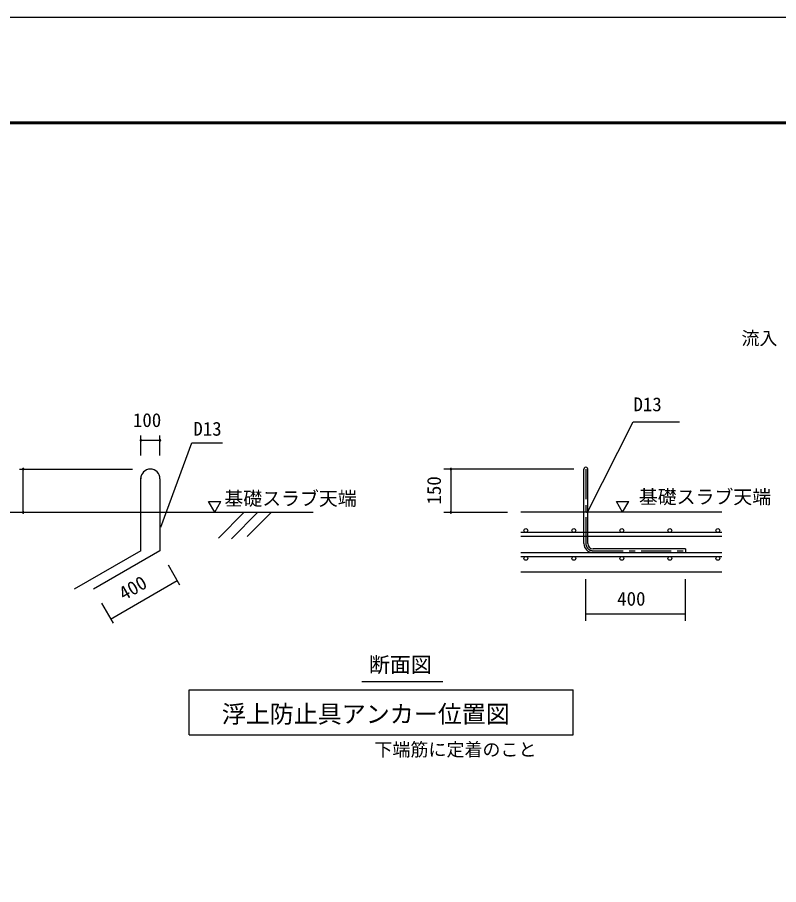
# Model space of a CAD drawing. Units: millimetres, scale not verified. Extents: x -14850 to 14850, y -10500 to 10500.
# Drawn here: x -30 to 6314, y 3271 to 10500 of the extents above; entities that cross this region are included whole.
import ezdxf
from ezdxf.enums import TextEntityAlignment as Align

# ---------------------------------------------------------------- set-up
doc = ezdxf.new("R2010")
doc.units = ezdxf.units.MM
doc.header["$LTSCALE"] = 50
doc.linetypes.add('CHAIN1', pattern=[8, 5, -1, 1, -1])
for name, color, linetype, lineweight in [('0-2_機器', 3, 'Continuous', 25), ('0-5_文字', 5, 'Continuous', 25), ('0-7_図面枠', 7, 'Continuous', 25), ('0-8_Axis_waku', 7, 'Continuous', 25)]:
    doc.layers.add(name, color=color, linetype=linetype, lineweight=lineweight)
doc.styles.add('ＭＳ ゴシック', font='')
doc.styles.get('ＭＳ ゴシック').set_extended_font_data('MS Gothic')

msp = doc.modelspace()

# ---------------------------------------------------------------- linework, layer by layer
at = {"layer": '0-5_文字', "color": 2}
for p, q in [((998.99, 6847.29), (998.99, 7014.43)), ((1159, 6847.29), (1159, 7014.43)), ((998.99, 6974.43), (1159, 6974.43)), ((-12.37, 6734.14), (929.96, 6734.14)), ((19.25, 6374.12), (19.25, 6734.14)), ((4607.94, 6734.14), (3523.51, 6734.14)), ((3583.51, 6734.14), (3583.51, 6374.12)), ((-12.37, 6374.12), (263.04, 6374.12)), ((3523.51, 6374.12), (4053.8, 6374.12)), ((5840.91, 6374.12), (4166.58, 6374.12)), ((1226.16, 5937.78), (1322.7, 5770.57)), ((5840.91, 5874.12), (4166.58, 5874.12)), ((747.88, 5484.88), (1302.7, 5805.21)), ((4707.59, 5468.32), (4707.59, 5816.18)), ((5538.96, 5468.32), (5538.96, 5816.18)), ((671.35, 5617.45), (767.89, 5450.24)), ((4707.59, 5528.32), (5538.96, 5528.32))]:
    msp.add_line(p, q, dxfattribs=at)
at = {"layer": '0-5_文字'}
for p, q in [((998.99, 6972.43), (993.35, 6972.43)), ((998.99, 6978.43), (994.54, 6978.43)), ((1003.46, 6978.43), (998.99, 6978.43)), ((1004.64, 6972.43), (998.99, 6972.43)), ((1159, 6972.43), (1153.35, 6972.43)), ((1159, 6978.43), (1154.54, 6978.43)), ((1163.46, 6978.43), (1159, 6978.43)), ((1164.64, 6972.43), (1159, 6972.43)), ((19.25, 6732.14), (13.61, 6732.14)), ((19.25, 6738.14), (14.79, 6738.14)), ((23.72, 6738.14), (19.25, 6738.14)), ((24.9, 6732.14), (19.25, 6732.14)), ((3583.51, 6732.14), (3577.86, 6732.14)), ((3583.51, 6738.14), (3579.05, 6738.14)), ((3587.97, 6738.14), (3583.51, 6738.14)), ((3589.16, 6732.14), (3583.51, 6732.14)), ((19.25, 6372.12), (13.61, 6372.12)), ((19.25, 6378.12), (14.79, 6378.12)), ((23.72, 6378.12), (19.25, 6378.12)), ((24.9, 6372.12), (19.25, 6372.12)), ((3583.51, 6372.12), (3577.86, 6372.12)), ((3583.51, 6378.12), (3579.05, 6378.12)), ((3587.97, 6378.12), (3583.51, 6378.12)), ((3589.16, 6372.12), (3583.51, 6372.12))]:
    msp.add_line(p, q, dxfattribs=at)
at = {"layer": '0-5_文字', "color": 3}
for p, q in [((1166.54, 6249.03), (1423.69, 6954.18)), ((1423.69, 6954.18), (1680.85, 6954.18)), ((4691.58, 6114.12), (4691.58, 6733.98)), ((4723.58, 6114.12), (4723.58, 6733.98)), ((998.99, 6054.12), (998.99, 6661.42)), ((1159, 6654.14), (1159, 6054.12)), ((1615.39, 6374.12), (1666.76, 6463.1)), ((5014, 6374.12), (5065.38, 6463.1)), ((-308.48, 6374.12), (2434.69, 6374.12)), ((1861.69, 6374.12), (1646.23, 6158.66)), ((1974.83, 6374.12), (1754.87, 6154.16)), ((2087.96, 6374.12), (1885.82, 6171.97)), ((5840.91, 6206.12), (4166.58, 6206.12)), ((4166.58, 6174.12), (5840.91, 6174.12)), ((998.99, 6054.12), (444.76, 5734.13)), ((1159, 6054.12), (604.18, 5733.79)), ((4166.58, 6038.12), (5840.91, 6038.12)), ((4166.58, 6006.12), (5840.91, 6006.12)), ((5538.96, 6070.12), (4767.58, 6070.12)), ((4767.58, 6038.12), (5840.91, 6038.12)), ((5538.96, 6070.12), (5538.96, 6038.12)), ((2840.13, 4965.2), (3516.13, 4965.2)), ((1402.58, 4895.42), (4602.58, 4895.42)), ((1402.58, 4520.42), (1402.58, 4895.42)), ((4602.58, 4520.42), (4602.58, 4895.42)), ((1402.58, 4520.42), (4602.58, 4520.42))]:
    msp.add_line(p, q, dxfattribs=at)
at = {"layer": '0-5_文字', "color": 3, "linetype": 'CHAIN1'}
for p, q in [((4707.58, 6733.98), (4707.58, 6114.12)), ((4767.58, 6054.12), (5538.96, 6054.12))]:
    msp.add_line(p, q, dxfattribs=at)
at = {"layer": '0-5_文字', "color": 3}
for points in [[(4717.7, 6369.61), (5103.43, 7127.31), (5489.16, 7127.31)], [(1615.39, 6374.12), (1564.01, 6463.1), (1666.76, 6463.1)], [(5014, 6374.12), (4962.63, 6463.1), (5065.38, 6463.1)]]:
    msp.add_lwpolyline(points, dxfattribs=at)
at = {"layer": '0-5_文字'}
for points in [[(998.99, 6980.43), (998.24, 6980.38), (997.5, 6980.24), (996.79, 6980.01), (996.1, 6979.69), (995.47, 6979.28), (994.89, 6978.8), (994.37, 6978.25), (993.93, 6977.64), (993.57, 6976.98), (993.29, 6976.28), (993.1, 6975.55), (993.01, 6974.81), (992.99, 6974.43), (998.99, 6974.43)], [(992.99, 6974.43), (993.04, 6973.68), (993.18, 6972.94), (993.42, 6972.22), (993.74, 6971.54), (994.14, 6970.9), (994.62, 6970.32), (995.17, 6969.81), (995.78, 6969.36), (996.44, 6969), (997.14, 6968.72), (997.87, 6968.54), (998.62, 6968.44), (998.99, 6968.43), (998.99, 6974.43)], [(1004.99, 6974.43), (1004.95, 6975.18), (1004.81, 6975.92), (1004.57, 6976.64), (1004.25, 6977.32), (1003.85, 6977.96), (1003.37, 6978.54), (1002.82, 6979.05), (1002.21, 6979.5), (1001.55, 6979.86), (1000.85, 6980.14), (1000.12, 6980.32), (999.37, 6980.42), (998.99, 6980.43), (998.99, 6974.43)], [(998.99, 6968.43), (999.75, 6968.48), (1000.49, 6968.62), (1001.2, 6968.85), (1001.88, 6969.17), (1002.52, 6969.58), (1003.1, 6970.06), (1003.62, 6970.6), (1004.06, 6971.21), (1004.42, 6971.87), (1004.7, 6972.58), (1004.89, 6973.31), (1004.98, 6974.05), (1004.99, 6974.43), (998.99, 6974.43)], [(1159, 6980.43), (1158.24, 6980.38), (1157.5, 6980.24), (1156.79, 6980.01), (1156.1, 6979.69), (1155.47, 6979.28), (1154.89, 6978.8), (1154.37, 6978.25), (1153.93, 6977.64), (1153.57, 6976.98), (1153.29, 6976.28), (1153.1, 6975.55), (1153.01, 6974.81), (1153, 6974.43), (1159, 6974.43)], [(1153, 6974.43), (1153.04, 6973.68), (1153.18, 6972.94), (1153.42, 6972.22), (1153.74, 6971.54), (1154.14, 6970.9), (1154.62, 6970.32), (1155.17, 6969.81), (1155.78, 6969.36), (1156.44, 6969), (1157.14, 6968.72), (1157.87, 6968.54), (1158.62, 6968.44), (1159, 6968.43), (1159, 6974.43)], [(1165, 6974.43), (1164.95, 6975.18), (1164.81, 6975.92), (1164.57, 6976.64), (1164.25, 6977.32), (1163.85, 6977.96), (1163.37, 6978.54), (1162.82, 6979.05), (1162.21, 6979.5), (1161.55, 6979.86), (1160.85, 6980.14), (1160.12, 6980.32), (1159.37, 6980.42), (1159, 6980.43), (1159, 6974.43)], [(1159, 6968.43), (1159.75, 6968.48), (1160.49, 6968.62), (1161.2, 6968.85), (1161.89, 6969.17), (1162.52, 6969.58), (1163.1, 6970.06), (1163.62, 6970.6), (1164.06, 6971.21), (1164.42, 6971.87), (1164.7, 6972.58), (1164.89, 6973.31), (1164.98, 6974.05), (1165, 6974.43), (1159, 6974.43)], [(19.25, 6740.14), (18.5, 6740.1), (17.76, 6739.95), (17.04, 6739.72), (16.36, 6739.4), (15.73, 6739), (15.15, 6738.52), (14.63, 6737.97), (14.19, 6737.36), (13.82, 6736.7), (13.55, 6736), (13.36, 6735.27), (13.26, 6734.52), (13.25, 6734.14), (19.25, 6734.14)], [(13.25, 6734.14), (13.3, 6733.39), (13.44, 6732.65), (13.67, 6731.93), (13.99, 6731.25), (14.4, 6730.62), (14.88, 6730.04), (15.43, 6729.52), (16.04, 6729.08), (16.7, 6728.71), (17.4, 6728.44), (18.13, 6728.25), (18.88, 6728.15), (19.25, 6728.14), (19.25, 6734.14)], [(25.25, 6734.14), (25.21, 6734.89), (25.06, 6735.64), (24.83, 6736.35), (24.51, 6737.03), (24.11, 6737.67), (23.63, 6738.25), (23.08, 6738.77), (22.47, 6739.21), (21.81, 6739.57), (21.11, 6739.85), (20.38, 6740.04), (19.63, 6740.13), (19.25, 6740.14), (19.25, 6734.14)], [(19.25, 6728.14), (20, 6728.19), (20.74, 6728.33), (21.46, 6728.56), (22.14, 6728.89), (22.78, 6729.29), (23.36, 6729.77), (23.88, 6730.32), (24.32, 6730.93), (24.68, 6731.59), (24.96, 6732.29), (25.15, 6733.02), (25.24, 6733.77), (25.25, 6734.14), (19.25, 6734.14)], [(3583.51, 6740.14), (3582.76, 6740.1), (3582.02, 6739.95), (3581.3, 6739.72), (3580.62, 6739.4), (3579.98, 6739), (3579.4, 6738.52), (3578.88, 6737.97), (3578.44, 6737.36), (3578.08, 6736.7), (3577.8, 6736), (3577.61, 6735.27), (3577.52, 6734.52), (3577.51, 6734.14), (3583.51, 6734.14)], [(3577.51, 6734.14), (3577.55, 6733.39), (3577.7, 6732.65), (3577.93, 6731.93), (3578.25, 6731.25), (3578.65, 6730.62), (3579.13, 6730.04), (3579.68, 6729.52), (3580.29, 6729.08), (3580.95, 6728.71), (3581.65, 6728.44), (3582.38, 6728.25), (3583.13, 6728.15), (3583.51, 6728.14), (3583.51, 6734.14)], [(3589.51, 6734.14), (3589.46, 6734.89), (3589.32, 6735.64), (3589.09, 6736.35), (3588.77, 6737.03), (3588.36, 6737.67), (3587.88, 6738.25), (3587.33, 6738.77), (3586.72, 6739.21), (3586.06, 6739.57), (3585.36, 6739.85), (3584.63, 6740.04), (3583.88, 6740.13), (3583.51, 6740.14), (3583.51, 6734.14)], [(3583.51, 6728.14), (3584.26, 6728.19), (3585, 6728.33), (3585.72, 6728.56), (3586.4, 6728.89), (3587.03, 6729.29), (3587.61, 6729.77), (3588.13, 6730.32), (3588.57, 6730.93), (3588.94, 6731.59), (3589.21, 6732.29), (3589.4, 6733.02), (3589.5, 6733.77), (3589.51, 6734.14), (3583.51, 6734.14)], [(19.25, 6380.12), (18.5, 6380.07), (17.76, 6379.93), (17.04, 6379.7), (16.36, 6379.38), (15.73, 6378.97), (15.15, 6378.49), (14.63, 6377.94), (14.19, 6377.33), (13.82, 6376.67), (13.55, 6375.97), (13.36, 6375.24), (13.26, 6374.49), (13.25, 6374.12), (19.25, 6374.12)], [(13.25, 6374.12), (13.3, 6373.37), (13.44, 6372.63), (13.67, 6371.91), (13.99, 6371.23), (14.4, 6370.59), (14.88, 6370.01), (15.43, 6369.49), (16.04, 6369.05), (16.7, 6368.69), (17.4, 6368.41), (18.13, 6368.22), (18.88, 6368.13), (19.25, 6368.12), (19.25, 6374.12)], [(25.25, 6374.12), (25.21, 6374.87), (25.06, 6375.61), (24.83, 6376.33), (24.51, 6377.01), (24.11, 6377.64), (23.63, 6378.22), (23.08, 6378.74), (22.47, 6379.18), (21.81, 6379.55), (21.11, 6379.82), (20.38, 6380.01), (19.63, 6380.11), (19.25, 6380.12), (19.25, 6374.12)], [(19.25, 6368.12), (20, 6368.16), (20.74, 6368.31), (21.46, 6368.54), (22.14, 6368.86), (22.78, 6369.26), (23.36, 6369.74), (23.88, 6370.29), (24.32, 6370.9), (24.68, 6371.56), (24.96, 6372.26), (25.15, 6372.99), (25.24, 6373.74), (25.25, 6374.12), (19.25, 6374.12)], [(3583.51, 6380.12), (3582.76, 6380.07), (3582.02, 6379.93), (3581.3, 6379.7), (3580.62, 6379.38), (3579.98, 6378.97), (3579.4, 6378.49), (3578.88, 6377.94), (3578.44, 6377.33), (3578.08, 6376.67), (3577.8, 6375.97), (3577.61, 6375.24), (3577.52, 6374.49), (3577.51, 6374.12), (3583.51, 6374.12)], [(3577.51, 6374.12), (3577.55, 6373.37), (3577.7, 6372.63), (3577.93, 6371.91), (3578.25, 6371.23), (3578.65, 6370.59), (3579.13, 6370.01), (3579.68, 6369.49), (3580.29, 6369.05), (3580.95, 6368.69), (3581.65, 6368.41), (3582.38, 6368.22), (3583.13, 6368.13), (3583.51, 6368.12), (3583.51, 6374.12)], [(3589.51, 6374.12), (3589.46, 6374.87), (3589.32, 6375.61), (3589.09, 6376.33), (3588.77, 6377.01), (3588.36, 6377.64), (3587.88, 6378.22), (3587.33, 6378.74), (3586.72, 6379.18), (3586.06, 6379.55), (3585.36, 6379.82), (3584.63, 6380.01), (3583.88, 6380.11), (3583.51, 6380.12), (3583.51, 6374.12)], [(3583.51, 6368.12), (3584.26, 6368.16), (3585, 6368.31), (3585.72, 6368.54), (3586.4, 6368.86), (3587.03, 6369.26), (3587.61, 6369.74), (3588.13, 6370.29), (3588.57, 6370.9), (3588.94, 6371.56), (3589.21, 6372.26), (3589.4, 6372.99), (3589.5, 6373.74), (3589.51, 6374.12), (3583.51, 6374.12)]]:
    msp.add_lwpolyline(points, close=True, dxfattribs=at)
at = {"layer": '0-5_文字', "color": 3}
for centre in [(4207.58, 6222.12), (4607.58, 6222.12), (5007.58, 6222.12), (5407.58, 6222.12), (5807.58, 6222.12), (4207.58, 5990.12), (4607.58, 5990.12), (5007.58, 5990.12), (5407.58, 5990.12), (5807.58, 5990.12)]:
    msp.add_circle(centre, 16, dxfattribs=at)
for centre, radius, start, end in [((1078.99, 6654.14), 80, 0, 180), ((4707.58, 6734.14), 16, 359.4274, 180), ((4767.58, 6114.12), 76, 180, 270), ((4767.58, 6114.12), 44, 180, 270)]:
    msp.add_arc(centre, radius, start, end, dxfattribs=at)
at = {"layer": '0-5_文字', "color": 3, "linetype": 'CHAIN1'}
msp.add_arc((4767.58, 6114.12), 60, 180, 270, dxfattribs=at)
at = {"layer": '0-7_図面枠'}
msp.add_lwpolyline([(-14850, -10500), (14850, -10500), (14850, 10500), (-14850, 10500)], close=True, dxfattribs=at)
at = {"layer": '0-8_Axis_waku'}
for p, q in [((-12964, 9629), (14014, 9629)), ((-12963, 9628), (14013, 9628)), ((-12962, 9627), (14012, 9627)), ((-12961, 9626), (14011, 9626)), ((-12960, 9625), (14010, 9625)), ((-12959, 9624), (14009, 9624)), ((-12958, 9623), (14008, 9623)), ((-12957, 9622), (14007, 9622)), ((-12956, 9621), (14006, 9621)), ((-12955, 9620), (14005, 9620)), ((-12954, 9619), (14004, 9619)), ((-12953, 9618), (14003, 9618)), ((-12952, 9617), (14002, 9617)), ((-12951, 9616), (14001, 9616)), ((-12950, 9615), (14000, 9615))]:
    msp.add_line(p, q, dxfattribs=at)

# ---------------------------------------------------------------- texts
at = {"layer": '0-2_機器', "color": 4, "style": 'ＭＳ ゴシック'}
msp.add_text('流入', height=110, dxfattribs=at).set_placement((6004.43, 7736.91), align=Align.BOTTOM_LEFT)
at = {"layer": '0-5_文字', "color": 4, "style": 'ＭＳ ゴシック'}
for s, height, p in [('D13', 115.5, (5104.69, 7181.9)), ('100', 115.5, (933.75, 7050.62)), ('D13', 115.5, (1437.18, 6978.05)), ('基礎スラブ天端', 115.5, (5149.32, 6410.5)), ('基礎スラブ天端', 115.5, (1695.69, 6397.05)), ('400', 115.5, (4969.13, 5561.38)), ('断面図', 128.4, (2899.57, 5001.68)), ('浮上防止具アンカー位置図', 146.6, (1674.24, 4575.49)), ('下端筋に定着のこと', 110, (2945.99, 4308.93))]:
    msp.add_text(s, height=height, dxfattribs=at).set_placement(p, align=Align.BOTTOM_LEFT)
for s, rotation, p in [('150', 90, (3534.94, 6439.21)), ('400', 30, (876.54, 5605.15))]:
    msp.add_text(s, height=115.5, rotation=rotation, dxfattribs=at).set_placement(p, align=Align.BOTTOM_LEFT)

doc.saveas('drawing.dxf')
